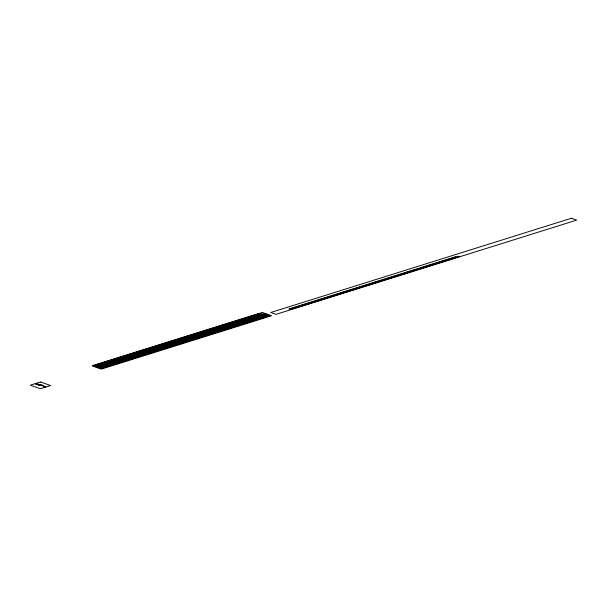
<?xml version="1.0" encoding="UTF-8"?>
<svg xmlns="http://www.w3.org/2000/svg" width="607" height="607" viewBox="0 0 607 607"><rect width="100%" height="100%" fill="white"/><g stroke="black" fill="none" stroke-linecap="round" stroke-linejoin="round"><path stroke-width="0.91" d="M376.128 282.687L376.386 282.194M451.092 259.189L451.6 258.62M443.08 261.7L444.18 260.949M435.098 264.204L436.805 263.256M382.858 280.578L384.853 279.539M427.176 266.685L429.498 265.547M419.346 269.144L422.297 267.808M389.732 278.423L392.987 276.989M411.645 271.557L415.173 270.039M396.811 276.208L400.696 274.576M404.125 273.916L408.033 272.277M36.374 383.67L35.737 383.829L36.572 383.609M38.689 384.921L39.599 384.686M40.586 385.05L41.58 385.392M41.921 384.929L39.645 385.286L40.494 385.081M39.538 384.709L38.195 384.777L39 384.542M41.868 385.604L42.93 385.673M44.387 386.522L44.607 386.758M38.355 384.717L39.349 384.709M39.303 384.724L38.529 384.663M39.933 385.202L40.426 385.104M44.265 386.568L43.871 386.651L45.206 386.636M44.706 386.462L43.825 386.674L44.743 386.75M38.704 384.959L39.485 384.732L38.977 384.55M36.041 383.791L35.881 383.783M39.227 384.777L38.598 384.648M42.407 385.468L42.247 385.475M39.766 385.248L40.183 385.119M35.934 383.761L37.019 383.821L35.828 383.852M39.751 385.316L40.206 385.111M37.695 384.284L37.687 384.246M36.063 384.056L37.11 383.723L36.443 384.003M37.073 384.413L38.127 384.087M38.62 384.284L37.406 384.656L37.778 384.565M39.144 385.164L40.237 384.83M41.208 385.483L42.429 385.111M42.331 385.794L43.385 385.468M44.023 386.325L43.173 386.598L44.265 386.257M44.683 387.129L45.775 386.796M40.715 385.308L41.488 385.415M41.291 385.468L40.806 385.286L41.397 385.437M296.853 307.127L304.092 305.268M305.26 304.486L311.528 302.931M313.508 301.899L318.88 300.632M321.46 299.41L326.141 298.356M343.608 292.468L348.19 291.443M336.316 294.752L340.785 293.765M329.04 297.035L333.418 296.072M351.233 290.078L355.49 289.16M359.329 287.543L362.561 286.936M367.796 284.888L369.405 284.797M43.916 386.705L44.417 386.887M40.563 381.97L30.35 385.172L40.419 388.746L50.624 385.544L40.563 381.97M262.3 312.468L92.127 365.809L101.369 369.094L271.549 315.754L262.3 312.468M259.659 313.409L92.886 365.68L93.501 365.9L260.274 313.629L259.659 313.409M260.502 313.705L93.728 365.983L94.343 366.196L261.116 313.925L260.502 313.705M261.344 314.009L94.571 366.279L95.185 366.499L261.958 314.229L261.344 314.009M264.402 313.614L95.413 366.575L96.027 366.795L265.016 313.834L264.402 313.614M265.244 313.91L96.255 366.878L96.87 367.098L265.858 314.13L265.244 313.91M571.392 218.254L270.722 312.491L275.98 314.358L576.65 220.121L571.392 218.254M266.086 314.206L97.097 367.174L97.712 367.394L266.701 314.426L266.086 314.206M266.928 314.509L97.939 367.478L98.554 367.69L267.543 314.73L266.928 314.509M267.77 314.805L98.782 367.774L99.396 367.994L268.385 315.025L267.77 314.805M268.605 315.109L99.624 368.07L100.238 368.29L269.227 315.329L268.605 315.109M455.652 256.7L288.879 308.978L289.493 309.198L456.267 256.92L455.652 256.7M269.447 315.405L100.466 368.373L101.081 368.593L270.069 315.625L269.447 315.405M459.059 256.283L290.07 309.251L290.685 309.464L459.674 256.503L459.059 256.283"/></g></svg>
